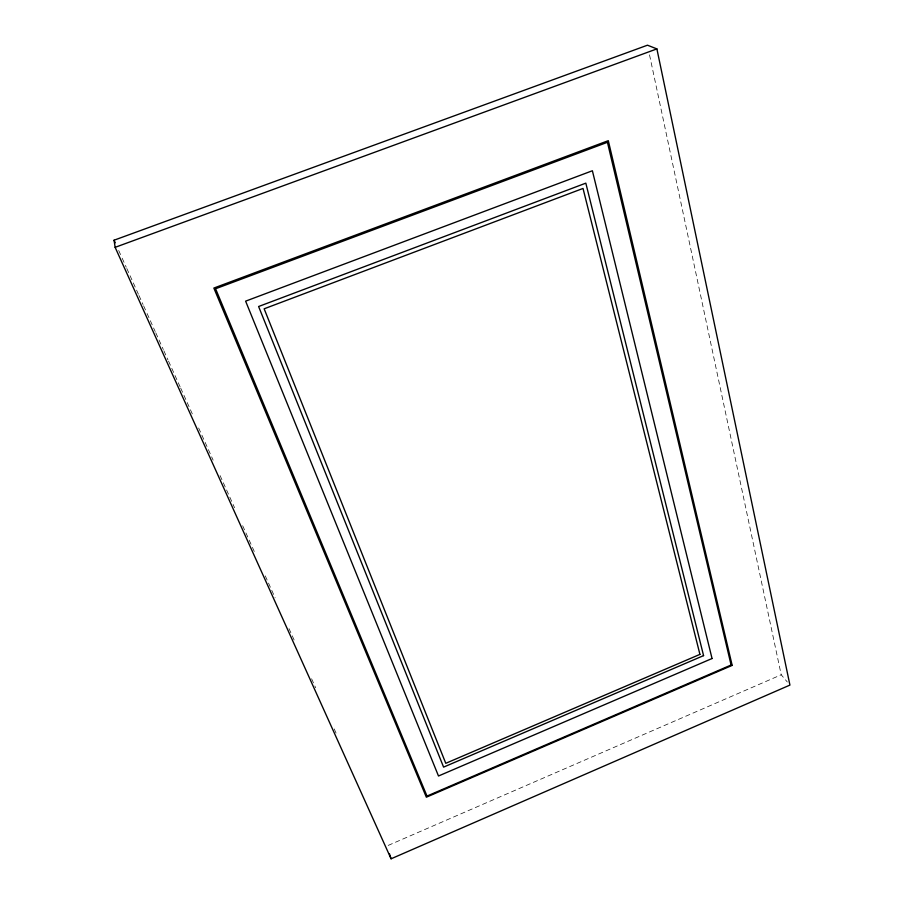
<?xml version="1.0" encoding="UTF-8"?>
<svg xmlns="http://www.w3.org/2000/svg" width="904" height="904" viewBox="0 0 904 904"><rect width="100%" height="100%" fill="white"/><g stroke="black" fill="none" stroke-linecap="round" stroke-linejoin="round"><path stroke-width="0.68" stroke-dasharray="4.52 3.39" d="M388.2 845.409L781.214 674.791L787.316 682M118.706 250.487L121.599 256.928M122.176 258.205L126.232 267.211M126.82 268.499L138.402 294.218M138.979 295.506L143.035 304.512M143.612 305.801L146.516 312.23M147.092 313.507L155.194 331.519M155.782 332.808L163.308 349.52M163.884 350.808L167.941 359.815M168.528 361.103L180.111 386.822M180.687 388.11L192.857 415.117M198.643 427.976L213.129 460.136M220.079 475.56L234.565 507.72M242.667 525.721L254.838 552.728M265.267 575.882L275.11 597.747M289.009 628.608L295.382 642.755M311.609 678.768L315.654 687.774M334.197 728.929L337.09 735.359M649.524 54.861L781.214 674.791"/><path stroke-width="1.36" d="M391.082 858.8L789.926 685.085L656.892 48.895L647.467 45.2L114.073 240.204L115.136 247.334L391.082 858.8L389.421 853.67M115.136 247.334L656.892 48.895M114.073 240.204L115.226 242.78M731.099 665.016L427.004 796.074L215.581 288.76L607.443 142.301L731.099 665.016M732.172 665.389L426.36 797.204L213.864 288.06L608.302 140.674L732.172 665.389M699.922 654.383L445.774 763.304L264.149 308.795L583.024 188.439L699.922 654.383M703.572 655.626L443.593 767.123L258.612 306.512L585.826 183.15L703.572 655.626M712.047 658.519L438.496 776.005L245.617 301.156L592.38 170.754L712.047 658.519"/></g></svg>
